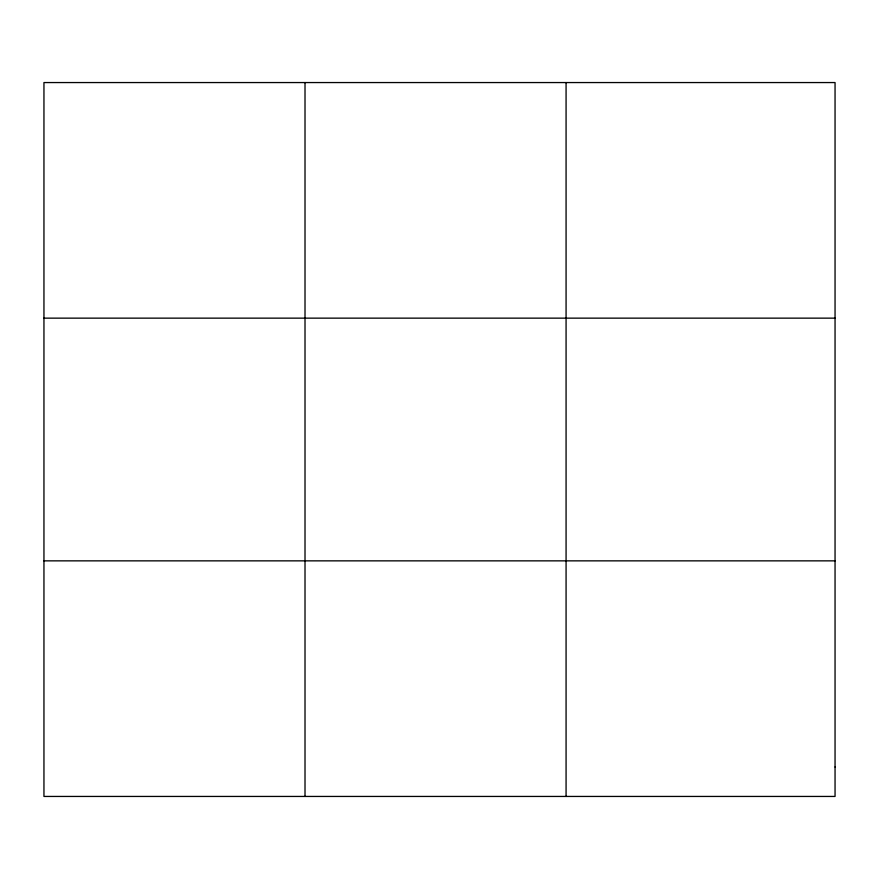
<?xml version="1.0" encoding="UTF-8"?>
<svg xmlns="http://www.w3.org/2000/svg" width="879" height="879" viewBox="0 0 879 879"><rect width="100%" height="100%" fill="white"/><g stroke="black" fill="none" stroke-linecap="round" stroke-linejoin="round"><path stroke-width="1.32" d="M305.013 796.44L305.013 82.56M566.076 796.44L566.076 82.56M43.95 318.143L835.05 318.143M43.95 560.857L835.05 560.857M835.05 766.993L835.05 796.44L43.95 796.44L43.95 82.56L835.05 82.56L835.05 766.993"/></g></svg>
